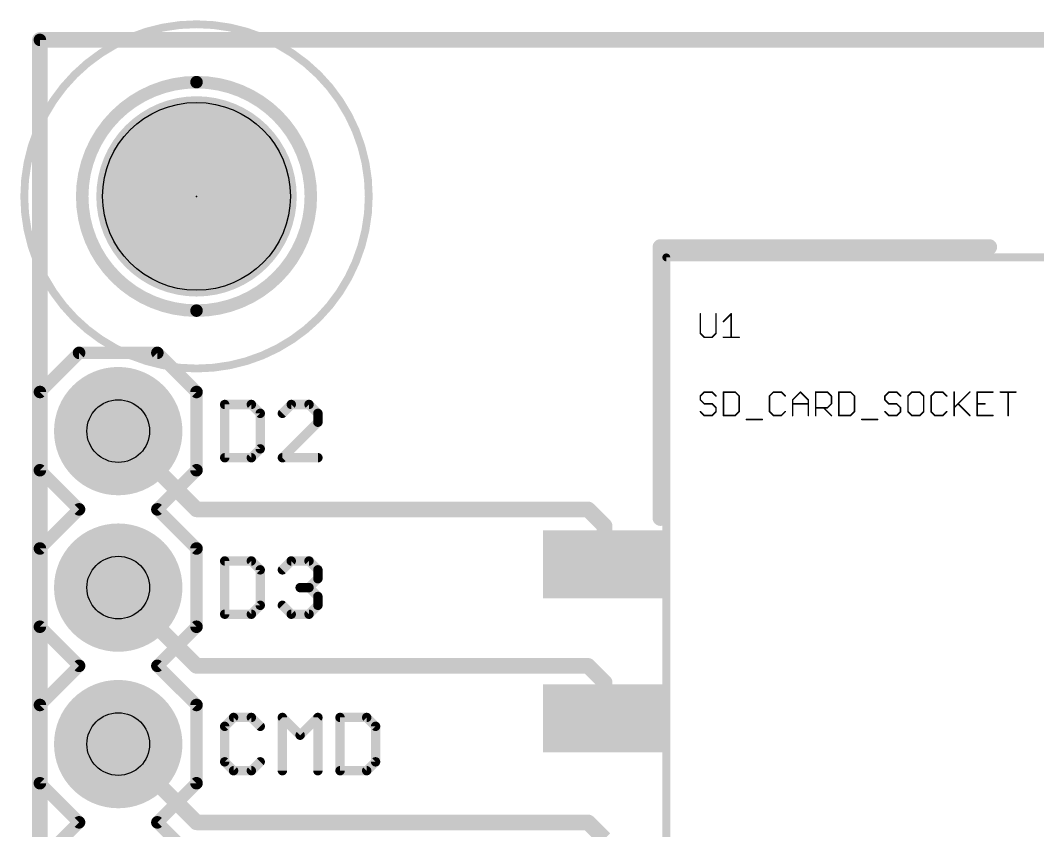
# Model space of a CAD drawing. Extents: x -22 to 85, y -18 to 35.
# Drawn here: x -0.32 to 16.18, y 21.45 to 34.61 of the extents above; entities that cross this region are included whole.
import ezdxf

# ---------------------------------------------------------------- set-up
doc = ezdxf.new("R2010")
doc.units = 0
for name, color, linetype in [('1', 12, 'CONTINUOUS'), ('16', 132, 'CONTINUOUS'), ('17', 110, 'CONTINUOUS'), ('20', 53, 'CONTINUOUS'), ('21', 53, 'CONTINUOUS'), ('23', 53, 'CONTINUOUS'), ('25', 253, 'CONTINUOUS'), ('27', 253, 'CONTINUOUS'), ('29', 253, 'CONTINUOUS'), ('30', 253, 'CONTINUOUS'), ('31', 253, 'CONTINUOUS'), ('39', 12, 'CONTINUOUS'), ('41', 12, 'CONTINUOUS'), ('42', 132, 'CONTINUOUS'), ('44', 253, 'CONTINUOUS'), ('51', 53, 'CONTINUOUS')]:
    doc.layers.add(name, color=color, linetype=linetype)

# ---------------------------------------------------------------- blocks, each defined once
blk = doc.blocks.new('RECT')
blk.add_solid([(-0.5, -0.5), (0.5, -0.5), (-0.5, 0.5), (0.5, 0.5)])
blk = doc.blocks.new('ROUNDP')
at = {"const_width": 0.5}
blk.add_lwpolyline([(0, -0.25, 1), (0, 0.25, 1), (0, -0.25)], format="xyb", dxfattribs=at)

msp = doc.modelspace()

# ---------------------------------------------------------------- linework, layer by layer
at = {"layer": '1', "const_width": 0.254}
for points in [[(0, 34.29), (0, -1.27)], [(39.37, 34.29), (0, 34.29)], [(2.54, 26.67), (1.27, 27.94)], [(8.89, 26.67), (2.54, 26.67)], [(9.16, 26.4), (8.89, 26.67)], [(9.16, 26.4), (9.16, 25.78)], [(2.54, 24.13), (1.27, 25.4)], [(8.89, 24.13), (2.54, 24.13)], [(9.16, 23.86), (8.89, 24.13)], [(9.16, 23.86), (9.16, 23.28)], [(1.27, 22.86), (2.54, 21.59)], [(8.89, 21.59), (2.54, 21.59)], [(9.16, 21.32), (8.89, 21.59)]]:
    msp.add_lwpolyline(points, dxfattribs=at)
at = {"layer": '1', "const_width": 0.127}
for points in [[(0.0635, 34.29, 1), (-0.0635, 34.29)], [(0, 34.3535, 1), (0, 34.2265)], [(1.3149, 27.9849, 1), (1.2251, 27.8951)], [(2.54, 26.7335, 1), (2.54, 26.6065)], [(2.4951, 26.6251, 1), (2.5849, 26.7149)], [(8.9349, 26.7149, 1), (8.8451, 26.6251)], [(8.89, 26.6065, 1), (8.89, 26.7335)], [(9.2235, 26.4, 1), (9.0965, 26.4)], [(9.1151, 26.3551, 1), (9.2049, 26.4449)], [(9.0965, 25.78, 1), (9.2235, 25.78)], [(1.3149, 25.4449, 1), (1.2251, 25.3551)], [(2.54, 24.1935, 1), (2.54, 24.0665)], [(8.9349, 24.1749, 1), (8.8451, 24.0851)], [(8.89, 24.0665, 1), (8.89, 24.1935)], [(2.4951, 24.0851, 1), (2.5849, 24.1749)], [(9.2235, 23.86, 1), (9.0965, 23.86)], [(9.1151, 23.8151, 1), (9.2049, 23.9049)], [(9.0965, 23.28, 1), (9.2235, 23.28)], [(1.3149, 22.9049, 1), (1.2251, 22.8151)], [(2.54, 21.6535, 1), (2.54, 21.5265)], [(2.4951, 21.5451, 1), (2.5849, 21.6349)], [(8.9349, 21.6349, 1), (8.8451, 21.5451)], [(8.89, 21.5265, 1), (8.89, 21.6535)]]:
    msp.add_lwpolyline(points, format="xyb", dxfattribs=at)
at = {"layer": '16', "const_width": 0.254}
for points in [[(0, 34.29), (0, -1.27)], [(39.37, 34.29), (0, 34.29)]]:
    msp.add_lwpolyline(points, dxfattribs=at)
at = {"layer": '16', "const_width": 0.127}
for points in [[(0.0635, 34.29, 1), (-0.0635, 34.29)], [(0, 34.3535, 1), (0, 34.2265)]]:
    msp.add_lwpolyline(points, format="xyb", dxfattribs=at)
at = {"layer": '20', "const_width": 0.2032}
for points in [[(39.37, 34.29), (0, 34.29)], [(0, 34.29), (0, -1.27)]]:
    msp.add_lwpolyline(points, dxfattribs=at)
at = {"layer": '20', "const_width": 0.1016}
for points in [[(0, 34.3408, 1), (0, 34.2392)], [(0.0508, 34.29, 1), (-0.0508, 34.29)]]:
    msp.add_lwpolyline(points, format="xyb", dxfattribs=at)
at = {"layer": '20'}
msp.add_circle((2.54, 31.75), 1.524, dxfattribs=at)
at = {"layer": '21'}
for points, const_width in [([(10.065, 26.529), (10.065, 30.928)], 0.254), ([(10.065, 30.928), (15.399, 30.928)], 0.254), ([(0, 28.575), (0.635, 29.21)], 0.2032), ([(0.635, 29.21), (1.905, 29.21)], 0.2032), ([(1.905, 29.21), (2.54, 28.575)], 0.2032), ([(0, 27.305), (0, 28.575)], 0.2032), ([(2.54, 28.575), (2.54, 27.305)], 0.2032), ([(2.9972, 28.3725), (2.9972, 27.5082)], 0.1524), ([(3.4294, 28.3725), (2.9972, 28.3725)], 0.1524), ([(3.5734, 28.2285), (3.4294, 28.3725)], 0.1524), ([(4.0768, 28.3725), (3.9327, 28.2285)], 0.1524), ([(4.3649, 28.3725), (4.0768, 28.3725)], 0.1524), ([(4.5089, 28.2285), (4.3649, 28.3725)], 0.1524), ([(3.5734, 27.6523), (3.5734, 28.2285)], 0.1524), ([(4.5089, 28.0844), (4.5089, 28.2285)], 0.1524), ([(3.9327, 27.5082), (4.5089, 28.0844)], 0.1524), ([(3.4294, 27.5082), (3.5734, 27.6523)], 0.1524), ([(2.9972, 27.5082), (3.4294, 27.5082)], 0.1524), ([(4.5089, 27.5082), (3.9327, 27.5082)], 0.1524), ([(0, 27.305), (0.635, 26.67)], 0.2032), ([(1.905, 26.67), (2.54, 27.305)], 0.2032), ([(0, 26.035), (0.635, 26.67)], 0.2032), ([(1.905, 26.67), (2.54, 26.035)], 0.2032), ([(0, 24.765), (0, 26.035)], 0.2032), ([(2.54, 26.035), (2.54, 24.765)], 0.2032), ([(2.9972, 25.8325), (2.9972, 24.9682)], 0.1524), ([(3.4294, 25.8325), (2.9972, 25.8325)], 0.1524), ([(3.5734, 25.6885), (3.4294, 25.8325)], 0.1524), ([(3.9327, 25.6885), (4.0768, 25.8325)], 0.1524), ([(4.0768, 25.8325), (4.3649, 25.8325)], 0.1524), ([(4.3649, 25.8325), (4.5089, 25.6885)], 0.1524), ([(3.5734, 25.1123), (3.5734, 25.6885)], 0.1524), ([(4.5089, 25.6885), (4.5089, 25.5444)], 0.1524), ([(4.5089, 25.5444), (4.3649, 25.4004)], 0.1524), ([(4.3649, 25.4004), (4.2208, 25.4004)], 0.1524), ([(4.3649, 25.4004), (4.5089, 25.2563)], 0.1524), ([(4.5089, 25.2563), (4.5089, 25.1123)], 0.1524), ([(3.4294, 24.9682), (3.5734, 25.1123)], 0.1524), ([(4.0768, 24.9682), (3.9327, 25.1123)], 0.1524), ([(4.5089, 25.1123), (4.3649, 24.9682)], 0.1524), ([(2.9972, 24.9682), (3.4294, 24.9682)], 0.1524), ([(4.3649, 24.9682), (4.0768, 24.9682)], 0.1524), ([(0, 24.765), (0.635, 24.13)], 0.2032), ([(1.905, 24.13), (2.54, 24.765)], 0.2032), ([(0, 23.495), (0.635, 24.13)], 0.2032), ([(1.905, 24.13), (2.54, 23.495)], 0.2032), ([(0, 22.225), (0, 23.495)], 0.2032), ([(2.54, 23.495), (2.54, 22.225)], 0.2032), ([(3.1413, 23.2925), (2.9972, 23.1485)], 0.1524), ([(3.4294, 23.2925), (3.1413, 23.2925)], 0.1524), ([(3.5734, 23.1485), (3.4294, 23.2925)], 0.1524), ([(3.9327, 22.4282), (3.9327, 23.2925)], 0.1524), ([(3.9327, 23.2925), (4.2208, 23.0044)], 0.1524), ([(4.2208, 23.0044), (4.5089, 23.2925)], 0.1524), ([(4.5089, 23.2925), (4.5089, 22.4282)], 0.1524), ([(4.8682, 23.2925), (4.8682, 22.4282)], 0.1524), ([(5.3004, 23.2925), (4.8682, 23.2925)], 0.1524), ([(5.4445, 23.1485), (5.3004, 23.2925)], 0.1524), ([(2.9972, 23.1485), (2.9972, 22.5723)], 0.1524), ([(5.4445, 22.5723), (5.4445, 23.1485)], 0.1524), ([(2.9972, 22.5723), (3.1413, 22.4282)], 0.1524), ([(3.4294, 22.4282), (3.5734, 22.5723)], 0.1524), ([(5.3004, 22.4282), (5.4445, 22.5723)], 0.1524), ([(3.1413, 22.4282), (3.4294, 22.4282)], 0.1524), ([(4.8682, 22.4282), (5.3004, 22.4282)], 0.1524), ([(0, 22.225), (0.635, 21.59)], 0.2032), ([(1.905, 21.59), (2.54, 22.225)], 0.2032), ([(0, 20.955), (0.635, 21.59)], 0.2032), ([(1.905, 21.59), (2.54, 20.955)], 0.2032)]:
    msp.add_lwpolyline(points, dxfattribs=dict(at, const_width=const_width))
for points, const_width in [([(10.1285, 30.928, 1), (10.0015, 30.928)], 0.127), ([(10.065, 30.9915, 1), (10.065, 30.8645)], 0.127), ([(15.399, 30.8645, 1), (15.399, 30.9915)], 0.127), ([(0.635, 29.2608, 1), (0.635, 29.1592)], 0.1016), ([(0.6709, 29.1741, 1), (0.5991, 29.2459)], 0.1016), ([(1.9409, 29.2459, 1), (1.8691, 29.1741)], 0.1016), ([(1.905, 29.1592, 1), (1.905, 29.2608)], 0.1016), ([(0.0508, 28.575, 1), (-0.0508, 28.575)], 0.1016), ([(-0.0359, 28.6109, 1), (0.0359, 28.5391)], 0.1016), ([(2.5908, 28.575, 1), (2.4892, 28.575)], 0.1016), ([(2.5041, 28.5391, 1), (2.5759, 28.6109)], 0.1016), ([(3.0353, 28.3725, 1), (2.9591, 28.3725)], 0.0762), ([(2.9972, 28.4106, 1), (2.9972, 28.3344)], 0.0762), ([(3.4563, 28.3995, 1), (3.4024, 28.3456)], 0.0762), ([(3.4294, 28.3344, 1), (3.4294, 28.4106)], 0.0762), ([(4.0768, 28.4106, 1), (4.0768, 28.3344)], 0.0762), ([(4.1037, 28.3456, 1), (4.0498, 28.3995)], 0.0762), ([(4.3918, 28.3995, 1), (4.3379, 28.3456)], 0.0762), ([(4.3649, 28.3344, 1), (4.3649, 28.4106)], 0.0762), ([(3.6115, 28.2285, 1), (3.5353, 28.2285)], 0.0762), ([(3.5465, 28.2015, 1), (3.6004, 28.2554)], 0.0762), ([(3.9058, 28.2554, 1), (3.9597, 28.2015)], 0.0762), ([(4.547, 28.2285, 1), (4.4708, 28.2285)], 0.0762), ([(4.482, 28.2015, 1), (4.5359, 28.2554)], 0.0762), ([(4.4708, 28.0844, 1), (4.547, 28.0844)], 0.0762), ([(4.5359, 28.0575, 1), (4.482, 28.1114)], 0.0762), ([(3.6004, 27.6253, 1), (3.5465, 27.6792)], 0.0762), ([(2.9972, 27.5463, 1), (2.9972, 27.4701)], 0.0762), ([(3.4024, 27.5351, 1), (3.4563, 27.4813)], 0.0762), ([(3.4294, 27.4701, 1), (3.4294, 27.5463)], 0.0762), ([(3.5353, 27.6523, 1), (3.6115, 27.6523)], 0.0762), ([(3.9327, 27.5463, 1), (3.9327, 27.4701)], 0.0762), ([(3.9058, 27.5351, 1), (3.9597, 27.4813)], 0.0762), ([(4.5089, 27.4701, 1), (4.5089, 27.5463)], 0.0762), ([(0.0359, 27.3409, 1), (-0.0359, 27.2691)], 0.1016), ([(2.5759, 27.2691, 1), (2.5041, 27.3409)], 0.1016), ([(2.9591, 27.5082, 1), (3.0353, 27.5082)], 0.0762), ([(-0.0508, 27.305, 1), (0.0508, 27.305)], 0.1016), ([(2.4892, 27.305, 1), (2.5908, 27.305)], 0.1016), ([(0.6709, 26.6341, 1), (0.5991, 26.7059)], 0.1016), ([(0.5991, 26.6341, 1), (0.6709, 26.7059)], 0.1016), ([(1.9409, 26.7059, 1), (1.8691, 26.6341)], 0.1016), ([(1.8691, 26.7059, 1), (1.9409, 26.6341)], 0.1016), ([(10.0015, 26.529, 1), (10.1285, 26.529)], 0.127), ([(0.0508, 26.035, 1), (-0.0508, 26.035)], 0.1016), ([(-0.0359, 26.0709, 1), (0.0359, 25.9991)], 0.1016), ([(2.5908, 26.035, 1), (2.4892, 26.035)], 0.1016), ([(2.5041, 25.9991, 1), (2.5759, 26.0709)], 0.1016), ([(3.0353, 25.8325, 1), (2.9591, 25.8325)], 0.0762), ([(2.9972, 25.8706, 1), (2.9972, 25.7944)], 0.0762), ([(3.4563, 25.8595, 1), (3.4024, 25.8056)], 0.0762), ([(3.4294, 25.7944, 1), (3.4294, 25.8706)], 0.0762), ([(4.0768, 25.8706, 1), (4.0768, 25.7944)], 0.0762), ([(4.1037, 25.8056, 1), (4.0498, 25.8595)], 0.0762), ([(4.3918, 25.8595, 1), (4.3379, 25.8056)], 0.0762), ([(4.3649, 25.7944, 1), (4.3649, 25.8706)], 0.0762), ([(3.6115, 25.6885, 1), (3.5353, 25.6885)], 0.0762), ([(3.5465, 25.6615, 1), (3.6004, 25.7154)], 0.0762), ([(3.9058, 25.7154, 1), (3.9597, 25.6615)], 0.0762), ([(4.547, 25.6885, 1), (4.4708, 25.6885)], 0.0762), ([(4.482, 25.6615, 1), (4.5359, 25.7154)], 0.0762), ([(4.4708, 25.5444, 1), (4.547, 25.5444)], 0.0762), ([(4.5359, 25.5175, 1), (4.482, 25.5714)], 0.0762), ([(4.2208, 25.4385, 1), (4.2208, 25.3623)], 0.0762), ([(4.3918, 25.4273, 1), (4.3379, 25.3734)], 0.0762), ([(4.3379, 25.4273, 1), (4.3918, 25.3734)], 0.0762), ([(4.3649, 25.3623, 1), (4.3649, 25.4385)], 0.0762), ([(4.547, 25.2563, 1), (4.4708, 25.2563)], 0.0762), ([(4.482, 25.2294, 1), (4.5359, 25.2833)], 0.0762), ([(3.5353, 25.1123, 1), (3.6115, 25.1123)], 0.0762), ([(3.6004, 25.0853, 1), (3.5465, 25.1392)], 0.0762), ([(3.9597, 25.1392, 1), (3.9058, 25.0853)], 0.0762), ([(4.4708, 25.1123, 1), (4.547, 25.1123)], 0.0762), ([(4.5359, 25.0853, 1), (4.482, 25.1392)], 0.0762), ([(2.9972, 25.0063, 1), (2.9972, 24.9301)], 0.0762), ([(2.9591, 24.9682, 1), (3.0353, 24.9682)], 0.0762), ([(3.4024, 24.9951, 1), (3.4563, 24.9413)], 0.0762), ([(3.4294, 24.9301, 1), (3.4294, 25.0063)], 0.0762), ([(4.0768, 25.0063, 1), (4.0768, 24.9301)], 0.0762), ([(4.0498, 24.9413, 1), (4.1037, 24.9951)], 0.0762), ([(4.3379, 24.9951, 1), (4.3918, 24.9413)], 0.0762), ([(4.3649, 24.9301, 1), (4.3649, 25.0063)], 0.0762), ([(0.0359, 24.8009, 1), (-0.0359, 24.7291)], 0.1016), ([(-0.0508, 24.765, 1), (0.0508, 24.765)], 0.1016), ([(2.4892, 24.765, 1), (2.5908, 24.765)], 0.1016), ([(2.5759, 24.7291, 1), (2.5041, 24.8009)], 0.1016), ([(0.6709, 24.0941, 1), (0.5991, 24.1659)], 0.1016), ([(0.5991, 24.0941, 1), (0.6709, 24.1659)], 0.1016), ([(1.9409, 24.1659, 1), (1.8691, 24.0941)], 0.1016), ([(1.8691, 24.1659, 1), (1.9409, 24.0941)], 0.1016), ([(0.0508, 23.495, 1), (-0.0508, 23.495)], 0.1016), ([(-0.0359, 23.5309, 1), (0.0359, 23.4591)], 0.1016), ([(2.5908, 23.495, 1), (2.4892, 23.495)], 0.1016), ([(2.5041, 23.4591, 1), (2.5759, 23.5309)], 0.1016), ([(3.1413, 23.3306, 1), (3.1413, 23.2544)], 0.0762), ([(3.1682, 23.2656, 1), (3.1143, 23.3195)], 0.0762), ([(3.4563, 23.3195, 1), (3.4024, 23.2656)], 0.0762), ([(3.4294, 23.2544, 1), (3.4294, 23.3306)], 0.0762), ([(3.9597, 23.3195, 1), (3.9058, 23.2656)], 0.0762), ([(3.9708, 23.2925, 1), (3.8946, 23.2925)], 0.0762), ([(4.547, 23.2925, 1), (4.4708, 23.2925)], 0.0762), ([(4.5359, 23.2656, 1), (4.482, 23.3195)], 0.0762), ([(4.9063, 23.2925, 1), (4.8301, 23.2925)], 0.0762), ([(4.8682, 23.3306, 1), (4.8682, 23.2544)], 0.0762), ([(5.3273, 23.3195, 1), (5.2735, 23.2656)], 0.0762), ([(5.3004, 23.2544, 1), (5.3004, 23.3306)], 0.0762), ([(3.0353, 23.1485, 1), (2.9591, 23.1485)], 0.0762), ([(2.9703, 23.1754, 1), (3.0241, 23.1215)], 0.0762), ([(3.5465, 23.1215, 1), (3.6004, 23.1754)], 0.0762), ([(5.4826, 23.1485, 1), (5.4064, 23.1485)], 0.0762), ([(5.4175, 23.1215, 1), (5.4714, 23.1754)], 0.0762), ([(4.1939, 23.0314, 1), (4.2478, 22.9775)], 0.0762), ([(4.1939, 22.9775, 1), (4.2478, 23.0314)], 0.0762), ([(3.0241, 22.5992, 1), (2.9703, 22.5453)], 0.0762), ([(2.9591, 22.5723, 1), (3.0353, 22.5723)], 0.0762), ([(3.6004, 22.5453, 1), (3.5465, 22.5992)], 0.0762), ([(5.4064, 22.5723, 1), (5.4826, 22.5723)], 0.0762), ([(5.4714, 22.5453, 1), (5.4175, 22.5992)], 0.0762), ([(3.1413, 22.4663, 1), (3.1413, 22.3901)], 0.0762), ([(3.1143, 22.4013, 1), (3.1682, 22.4551)], 0.0762), ([(3.4024, 22.4551, 1), (3.4563, 22.4013)], 0.0762), ([(3.4294, 22.3901, 1), (3.4294, 22.4663)], 0.0762), ([(3.8946, 22.4282, 1), (3.9708, 22.4282)], 0.0762), ([(4.4708, 22.4282, 1), (4.547, 22.4282)], 0.0762), ([(4.8682, 22.4663, 1), (4.8682, 22.3901)], 0.0762), ([(4.8301, 22.4282, 1), (4.9063, 22.4282)], 0.0762), ([(5.2735, 22.4551, 1), (5.3273, 22.4013)], 0.0762), ([(5.3004, 22.3901, 1), (5.3004, 22.4663)], 0.0762), ([(0.0359, 22.2609, 1), (-0.0359, 22.1891)], 0.1016), ([(2.5759, 22.1891, 1), (2.5041, 22.2609)], 0.1016), ([(-0.0508, 22.225, 1), (0.0508, 22.225)], 0.1016), ([(2.4892, 22.225, 1), (2.5908, 22.225)], 0.1016), ([(0.6709, 21.5541, 1), (0.5991, 21.6259)], 0.1016), ([(0.5991, 21.5541, 1), (0.6709, 21.6259)], 0.1016), ([(1.9409, 21.6259, 1), (1.8691, 21.5541)], 0.1016), ([(1.8691, 21.6259, 1), (1.9409, 21.5541)], 0.1016)]:
    msp.add_lwpolyline(points, format="xyb", dxfattribs=dict(at, const_width=const_width))
at = {"layer": '23'}
msp.add_point((2.54, 31.75), dxfattribs=at)
at = {"layer": '25', "const_width": 0.0254}
for points in [[(10.7127, 29.844), (10.7127, 29.5263)], [(10.9669, 29.5263), (10.9669, 29.844)], [(11.0869, 29.7169), (11.214, 29.844)], [(11.214, 29.844), (11.214, 29.4627)], [(10.7127, 29.5263), (10.7763, 29.4627)], [(10.9034, 29.4627), (10.9669, 29.5263)], [(10.7763, 29.4627), (10.9034, 29.4627)], [(11.0869, 29.4627), (11.3411, 29.4627)]]:
    msp.add_lwpolyline(points, dxfattribs=at)
at = {"layer": '25', "const_width": 0.0127}
for points in [[(10.719, 29.844, 1), (10.7064, 29.844)], [(10.9733, 29.844, 1), (10.9606, 29.844)], [(11.0824, 29.7214, 1), (11.0914, 29.7124)], [(11.2204, 29.844, 1), (11.2077, 29.844)], [(11.2185, 29.8395, 1), (11.2095, 29.8485)], [(10.7172, 29.5307, 1), (10.7082, 29.5218)], [(10.9714, 29.5218, 1), (10.9624, 29.5307)], [(10.7064, 29.5263, 1), (10.719, 29.5263)], [(10.7763, 29.4691, 1), (10.7763, 29.4564)], [(10.7718, 29.4582, 1), (10.7807, 29.4672)], [(10.8989, 29.4672, 1), (10.9079, 29.4582)], [(10.9034, 29.4564, 1), (10.9034, 29.4691)], [(10.9606, 29.5263, 1), (10.9733, 29.5263)], [(11.0869, 29.4691, 1), (11.0869, 29.4564)], [(11.2077, 29.4627, 1), (11.2204, 29.4627)], [(11.3411, 29.4564, 1), (11.3411, 29.4691)]]:
    msp.add_lwpolyline(points, format="xyb", dxfattribs=at)
at = {"layer": '27', "const_width": 0.0254}
for points in [[(10.7763, 28.574), (10.7127, 28.5105)], [(10.9034, 28.574), (10.7763, 28.574)], [(10.9669, 28.5105), (10.9034, 28.574)], [(11.0869, 28.574), (11.0869, 28.1927)], [(11.2776, 28.574), (11.0869, 28.574)], [(11.3411, 28.5105), (11.2776, 28.574)], [(11.8989, 28.574), (11.8353, 28.5105)], [(12.026, 28.574), (11.8989, 28.574)], [(12.0895, 28.5105), (12.026, 28.574)], [(12.2095, 28.4469), (12.3366, 28.574)], [(12.3366, 28.574), (12.4637, 28.4469)], [(12.5837, 28.1927), (12.5837, 28.574)], [(12.5837, 28.574), (12.7744, 28.574)], [(12.7744, 28.574), (12.8379, 28.5105)], [(12.9579, 28.574), (12.9579, 28.1927)], [(13.1486, 28.574), (12.9579, 28.574)], [(13.2122, 28.5105), (13.1486, 28.574)], [(13.7699, 28.574), (13.7064, 28.5105)], [(13.897, 28.574), (13.7699, 28.574)], [(13.9606, 28.5105), (13.897, 28.574)], [(14.1441, 28.574), (14.0806, 28.5105)], [(14.2712, 28.574), (14.1441, 28.574)], [(14.3348, 28.5105), (14.2712, 28.574)], [(14.5183, 28.574), (14.4548, 28.5105)], [(14.6454, 28.574), (14.5183, 28.574)], [(14.709, 28.5105), (14.6454, 28.574)], [(14.829, 28.574), (14.829, 28.1927)], [(14.829, 28.3198), (15.0832, 28.574)], [(15.4574, 28.574), (15.2032, 28.574)], [(15.2032, 28.574), (15.2032, 28.1927)], [(15.5774, 28.574), (15.8316, 28.574)], [(15.7045, 28.1927), (15.7045, 28.574)], [(10.7127, 28.5105), (10.7127, 28.4469)], [(10.7127, 28.4469), (10.7763, 28.3834)], [(10.7763, 28.3834), (10.9034, 28.3834)], [(10.9034, 28.3834), (10.9669, 28.3198)], [(11.3411, 28.2563), (11.3411, 28.5105)], [(11.8353, 28.5105), (11.8353, 28.2563)], [(12.2095, 28.1927), (12.2095, 28.4469)], [(12.2095, 28.3834), (12.4637, 28.3834)], [(12.4637, 28.4469), (12.4637, 28.1927)], [(12.8379, 28.3834), (12.7744, 28.3198)], [(12.8379, 28.5105), (12.8379, 28.3834)], [(13.2122, 28.2563), (13.2122, 28.5105)], [(13.7064, 28.5105), (13.7064, 28.4469)], [(13.7064, 28.4469), (13.7699, 28.3834)], [(13.7699, 28.3834), (13.897, 28.3834)], [(13.897, 28.3834), (13.9606, 28.3198)], [(14.0806, 28.5105), (14.0806, 28.2563)], [(14.3348, 28.2563), (14.3348, 28.5105)], [(14.4548, 28.5105), (14.4548, 28.2563)], [(14.8925, 28.3834), (15.0832, 28.1927)], [(15.2032, 28.3834), (15.3303, 28.3834)], [(10.7763, 28.1927), (10.7127, 28.2563)], [(10.9669, 28.2563), (10.9034, 28.1927)], [(10.9669, 28.3198), (10.9669, 28.2563)], [(11.2776, 28.1927), (11.3411, 28.2563)], [(11.8353, 28.2563), (11.8989, 28.1927)], [(12.026, 28.1927), (12.0895, 28.2563)], [(12.7744, 28.3198), (12.5837, 28.3198)], [(12.7108, 28.3198), (12.8379, 28.1927)], [(13.1486, 28.1927), (13.2122, 28.2563)], [(13.7699, 28.1927), (13.7064, 28.2563)], [(13.9606, 28.2563), (13.897, 28.1927)], [(13.9606, 28.3198), (13.9606, 28.2563)], [(14.0806, 28.2563), (14.1441, 28.1927)], [(14.2712, 28.1927), (14.3348, 28.2563)], [(14.4548, 28.2563), (14.5183, 28.1927)], [(14.6454, 28.1927), (14.709, 28.2563)], [(10.9034, 28.1927), (10.7763, 28.1927)], [(11.0869, 28.1927), (11.2776, 28.1927)], [(11.4611, 28.1291), (11.7153, 28.1291)], [(11.8989, 28.1927), (12.026, 28.1927)], [(12.9579, 28.1927), (13.1486, 28.1927)], [(13.3321, 28.1291), (13.5864, 28.1291)], [(13.897, 28.1927), (13.7699, 28.1927)], [(14.1441, 28.1927), (14.2712, 28.1927)], [(14.5183, 28.1927), (14.6454, 28.1927)], [(15.2032, 28.1927), (15.4574, 28.1927)]]:
    msp.add_lwpolyline(points, dxfattribs=at)
at = {"layer": '27', "const_width": 0.0127}
for points in [[(10.7763, 28.5804, 1), (10.7763, 28.5677)], [(10.7807, 28.5695, 1), (10.7718, 28.5785)], [(10.9079, 28.5785, 1), (10.8989, 28.5695)], [(10.9034, 28.5677, 1), (10.9034, 28.5804)], [(11.0869, 28.5804, 1), (11.0869, 28.5677)], [(11.0933, 28.574, 1), (11.0806, 28.574)], [(11.2821, 28.5785, 1), (11.2731, 28.5695)], [(11.2776, 28.5677, 1), (11.2776, 28.5804)], [(11.8989, 28.5804, 1), (11.8989, 28.5677)], [(11.9034, 28.5695, 1), (11.8944, 28.5785)], [(12.0305, 28.5785, 1), (12.0215, 28.5695)], [(12.026, 28.5677, 1), (12.026, 28.5804)], [(12.3411, 28.5785, 1), (12.3321, 28.5695)], [(12.3411, 28.5695, 1), (12.3321, 28.5785)], [(12.5837, 28.5804, 1), (12.5837, 28.5677)], [(12.5901, 28.574, 1), (12.5774, 28.574)], [(12.7789, 28.5785, 1), (12.7699, 28.5695)], [(12.7744, 28.5677, 1), (12.7744, 28.5804)], [(12.9579, 28.5804, 1), (12.9579, 28.5677)], [(12.9643, 28.574, 1), (12.9516, 28.574)], [(13.1531, 28.5785, 1), (13.1441, 28.5695)], [(13.1486, 28.5677, 1), (13.1486, 28.5804)], [(13.7699, 28.5804, 1), (13.7699, 28.5677)], [(13.7744, 28.5695, 1), (13.7654, 28.5785)], [(13.9015, 28.5785, 1), (13.8925, 28.5695)], [(13.897, 28.5677, 1), (13.897, 28.5804)], [(14.1441, 28.5804, 1), (14.1441, 28.5677)], [(14.1486, 28.5695, 1), (14.1396, 28.5785)], [(14.2757, 28.5785, 1), (14.2667, 28.5695)], [(14.2712, 28.5677, 1), (14.2712, 28.5804)], [(14.5183, 28.5804, 1), (14.5183, 28.5677)], [(14.5228, 28.5695, 1), (14.5138, 28.5785)], [(14.6499, 28.5785, 1), (14.6409, 28.5695)], [(14.6454, 28.5677, 1), (14.6454, 28.5804)], [(14.8353, 28.574, 1), (14.8226, 28.574)], [(15.0877, 28.5695, 1), (15.0787, 28.5785)], [(15.2032, 28.5804, 1), (15.2032, 28.5677)], [(15.2095, 28.574, 1), (15.1968, 28.574)], [(15.4574, 28.5677, 1), (15.4574, 28.5804)], [(15.5774, 28.5804, 1), (15.5774, 28.5677)], [(15.7108, 28.574, 1), (15.6981, 28.574)], [(15.8316, 28.5677, 1), (15.8316, 28.5804)], [(10.7082, 28.515, 1), (10.7172, 28.506)], [(10.7172, 28.4514, 1), (10.7082, 28.4424)], [(10.719, 28.5105, 1), (10.7064, 28.5105)], [(10.7064, 28.4469, 1), (10.719, 28.4469)], [(10.7763, 28.3897, 1), (10.7763, 28.377)], [(10.7718, 28.3789, 1), (10.7807, 28.3879)], [(10.9079, 28.3879, 1), (10.8989, 28.3789)], [(10.9034, 28.377, 1), (10.9034, 28.3897)], [(10.9624, 28.506, 1), (10.9714, 28.515)], [(11.3475, 28.5105, 1), (11.3348, 28.5105)], [(11.3366, 28.506, 1), (11.3456, 28.515)], [(11.8308, 28.515, 1), (11.8398, 28.506)], [(11.8417, 28.5105, 1), (11.829, 28.5105)], [(12.085, 28.506, 1), (12.094, 28.515)], [(12.205, 28.4514, 1), (12.214, 28.4424)], [(12.2095, 28.3897, 1), (12.2095, 28.377)], [(12.2159, 28.4469, 1), (12.2032, 28.4469)], [(12.4701, 28.4469, 1), (12.4574, 28.4469)], [(12.4593, 28.4424, 1), (12.4682, 28.4514)], [(12.4637, 28.377, 1), (12.4637, 28.3897)], [(12.8443, 28.5105, 1), (12.8316, 28.5105)], [(12.8316, 28.3834, 1), (12.8443, 28.3834)], [(12.8424, 28.3789, 1), (12.8335, 28.3879)], [(12.8335, 28.506, 1), (12.8424, 28.515)], [(13.2185, 28.5105, 1), (13.2058, 28.5105)], [(13.2077, 28.506, 1), (13.2166, 28.515)], [(13.7127, 28.5105, 1), (13.7, 28.5105)], [(13.7, 28.4469, 1), (13.7127, 28.4469)], [(13.7019, 28.515, 1), (13.7108, 28.506)], [(13.7108, 28.4514, 1), (13.7019, 28.4424)], [(13.7699, 28.3897, 1), (13.7699, 28.377)], [(13.7654, 28.3789, 1), (13.7744, 28.3879)], [(13.9015, 28.3879, 1), (13.8925, 28.3789)], [(13.897, 28.377, 1), (13.897, 28.3897)], [(13.9561, 28.506, 1), (13.9651, 28.515)], [(14.0869, 28.5105, 1), (14.0742, 28.5105)], [(14.0761, 28.515, 1), (14.085, 28.506)], [(14.3411, 28.5105, 1), (14.3284, 28.5105)], [(14.3303, 28.506, 1), (14.3393, 28.515)], [(14.4611, 28.5105, 1), (14.4484, 28.5105)], [(14.4503, 28.515, 1), (14.4593, 28.506)], [(14.7045, 28.506, 1), (14.7135, 28.515)], [(14.897, 28.3879, 1), (14.888, 28.3789)], [(15.2032, 28.3897, 1), (15.2032, 28.377)], [(15.3303, 28.377, 1), (15.3303, 28.3897)], [(10.7172, 28.2607, 1), (10.7082, 28.2518)], [(10.9733, 28.3198, 1), (10.9606, 28.3198)], [(10.9606, 28.2563, 1), (10.9733, 28.2563)], [(10.9714, 28.2518, 1), (10.9624, 28.2607)], [(10.9624, 28.3153, 1), (10.9714, 28.3243)], [(11.3348, 28.2563, 1), (11.3475, 28.2563)], [(11.3456, 28.2518, 1), (11.3366, 28.2607)], [(11.8398, 28.2607, 1), (11.8308, 28.2518)], [(11.829, 28.2563, 1), (11.8417, 28.2563)], [(12.094, 28.2518, 1), (12.085, 28.2607)], [(12.5837, 28.3262, 1), (12.5837, 28.3135)], [(12.7153, 28.3243, 1), (12.7063, 28.3153)], [(12.7699, 28.3243, 1), (12.7789, 28.3153)], [(12.7744, 28.3135, 1), (12.7744, 28.3262)], [(13.2058, 28.2563, 1), (13.2185, 28.2563)], [(13.2166, 28.2518, 1), (13.2077, 28.2607)], [(13.7108, 28.2607, 1), (13.7019, 28.2518)], [(13.9669, 28.3198, 1), (13.9542, 28.3198)], [(13.9542, 28.2563, 1), (13.9669, 28.2563)], [(13.9561, 28.3153, 1), (13.9651, 28.3243)], [(13.9651, 28.2518, 1), (13.9561, 28.2607)], [(14.0742, 28.2563, 1), (14.0869, 28.2563)], [(14.085, 28.2607, 1), (14.0761, 28.2518)], [(14.3284, 28.2563, 1), (14.3411, 28.2563)], [(14.3393, 28.2518, 1), (14.3303, 28.2607)], [(14.4593, 28.2607, 1), (14.4503, 28.2518)], [(14.4484, 28.2563, 1), (14.4611, 28.2563)], [(14.7135, 28.2518, 1), (14.7045, 28.2607)], [(14.8245, 28.3243, 1), (14.8335, 28.3153)], [(10.7763, 28.1991, 1), (10.7763, 28.1864)], [(10.7718, 28.1882, 1), (10.7807, 28.1972)], [(10.8989, 28.1972, 1), (10.9079, 28.1882)], [(10.9034, 28.1864, 1), (10.9034, 28.1991)], [(11.0869, 28.1991, 1), (11.0869, 28.1864)], [(11.0806, 28.1927, 1), (11.0933, 28.1927)], [(11.2731, 28.1972, 1), (11.2821, 28.1882)], [(11.2776, 28.1864, 1), (11.2776, 28.1991)], [(11.4611, 28.1355, 1), (11.4611, 28.1228)], [(11.7153, 28.1228, 1), (11.7153, 28.1355)], [(11.8989, 28.1991, 1), (11.8989, 28.1864)], [(11.8944, 28.1882, 1), (11.9034, 28.1972)], [(12.0215, 28.1972, 1), (12.0305, 28.1882)], [(12.026, 28.1864, 1), (12.026, 28.1991)], [(12.2032, 28.1927, 1), (12.2159, 28.1927)], [(12.4574, 28.1927, 1), (12.4701, 28.1927)], [(12.5774, 28.1927, 1), (12.5901, 28.1927)], [(12.8335, 28.1882, 1), (12.8424, 28.1972)], [(12.9579, 28.1991, 1), (12.9579, 28.1864)], [(12.9516, 28.1927, 1), (12.9643, 28.1927)], [(13.1441, 28.1972, 1), (13.1531, 28.1882)], [(13.1486, 28.1864, 1), (13.1486, 28.1991)], [(13.3321, 28.1355, 1), (13.3321, 28.1228)], [(13.5864, 28.1228, 1), (13.5864, 28.1355)], [(13.7699, 28.1991, 1), (13.7699, 28.1864)], [(13.7654, 28.1882, 1), (13.7744, 28.1972)], [(13.8925, 28.1972, 1), (13.9015, 28.1882)], [(13.897, 28.1864, 1), (13.897, 28.1991)], [(14.1441, 28.1991, 1), (14.1441, 28.1864)], [(14.1396, 28.1882, 1), (14.1486, 28.1972)], [(14.2667, 28.1972, 1), (14.2757, 28.1882)], [(14.2712, 28.1864, 1), (14.2712, 28.1991)], [(14.5183, 28.1991, 1), (14.5183, 28.1864)], [(14.5138, 28.1882, 1), (14.5228, 28.1972)], [(14.6409, 28.1972, 1), (14.6499, 28.1882)], [(14.6454, 28.1864, 1), (14.6454, 28.1991)], [(14.8226, 28.1927, 1), (14.8353, 28.1927)], [(15.0787, 28.1882, 1), (15.0877, 28.1972)], [(15.2032, 28.1991, 1), (15.2032, 28.1864)], [(15.1968, 28.1927, 1), (15.2095, 28.1927)], [(15.4574, 28.1864, 1), (15.4574, 28.1991)], [(15.6981, 28.1927, 1), (15.7108, 28.1927)]]:
    msp.add_lwpolyline(points, format="xyb", dxfattribs=at)
at = {"layer": '29', "const_width": 1.6256}
msp.add_lwpolyline([(2.54, 30.9372, 1), (2.54, 32.5628, 1), (2.54, 30.9372)], format="xyb", dxfattribs=at)
at = {"layer": '30', "const_width": 1.6256}
msp.add_lwpolyline([(2.54, 30.9372, 1), (2.54, 32.5628, 1), (2.54, 30.9372)], format="xyb", dxfattribs=at)
at = {"layer": '39', "const_width": 0.127}
msp.add_lwpolyline([(2.54, 28.956, 1), (2.54, 34.544, 1), (2.54, 28.956)], format="xyb", dxfattribs=at)
at = {"layer": '41'}
for points, const_width in [([(2.54, 33.6042, 1), (2.54, 29.8958)], 0.2032), ([(2.54, 29.8958, 1), (2.54, 33.6042)], 0.2032), ([(2.54, 33.655, 1), (2.54, 33.5534)], 0.1016), ([(2.54, 33.5534, 1), (2.54, 33.655)], 0.1016), ([(2.54, 29.9466, 1), (2.54, 29.845)], 0.1016), ([(2.54, 29.845, 1), (2.54, 29.9466)], 0.1016)]:
    msp.add_lwpolyline(points, format="xyb", dxfattribs=dict(at, const_width=const_width))
at = {"layer": '42'}
for points, const_width in [([(2.54, 33.6042, 1), (2.54, 29.8958)], 0.2032), ([(2.54, 29.8958, 1), (2.54, 33.6042)], 0.2032), ([(2.54, 33.655, 1), (2.54, 33.5534)], 0.1016), ([(2.54, 33.5534, 1), (2.54, 33.655)], 0.1016), ([(2.54, 29.9466, 1), (2.54, 29.845)], 0.1016), ([(2.54, 29.845, 1), (2.54, 29.9466)], 0.1016)]:
    msp.add_lwpolyline(points, format="xyb", dxfattribs=dict(at, const_width=const_width))
at = {"layer": '44'}
for centre in [(1.27, 27.94), (1.27, 25.4), (1.27, 22.86)]:
    msp.add_circle(centre, 0.508, dxfattribs=at)
at = {"layer": '51', "const_width": 0.0635}
for points in [[(10.1918, 30.76, 1), (10.1282, 30.76)], [(10.16, 30.7918, 1), (10.16, 30.7283)]]:
    msp.add_lwpolyline(points, format="xyb", dxfattribs=at)
at = {"layer": '51', "const_width": 0.127}
for points in [[(10.16, 30.76), (38.96, 30.76)], [(10.16, 2.26), (10.16, 30.76)]]:
    msp.add_lwpolyline(points, dxfattribs=at)

# ---------------------------------------------------------------- block references
at = {"layer": '1', "xscale": 1.8, "yscale": 0.9}
for p in [(9.16, 25.78), (9.16, 23.28)]:
    msp.add_blockref('RECT', p, dxfattribs=at)
at = {"layer": '17', "rotation": 180}
for p, xscale, yscale in [((1.27, 27.94), 1.8796, 1.8796), ((1.27, 27.94), 1.8796, 1.8796), ((1.27, 27.94), 1.524, 1.524), ((1.27, 27.94), 1.524, 1.524), ((1.27, 27.94), 1.524, 1.524), ((1.27, 27.94), 1.524, 1.524), ((1.27, 27.94), 1.524, 1.524), ((1.27, 27.94), 1.524, 1.524), ((1.27, 27.94), 1.524, 1.524), ((1.27, 27.94), 1.524, 1.524), ((1.27, 27.94), 1.524, 1.524), ((1.27, 27.94), 1.524, 1.524), ((1.27, 27.94), 1.524, 1.524), ((1.27, 27.94), 1.524, 1.524), ((1.27, 27.94), 1.524, 1.524), ((1.27, 27.94), 1.524, 1.524), ((1.27, 25.4), 1.8796, 1.8796), ((1.27, 25.4), 1.8796, 1.8796), ((1.27, 25.4), 1.524, 1.524), ((1.27, 25.4), 1.524, 1.524), ((1.27, 25.4), 1.524, 1.524), ((1.27, 25.4), 1.524, 1.524), ((1.27, 25.4), 1.524, 1.524), ((1.27, 25.4), 1.524, 1.524), ((1.27, 25.4), 1.524, 1.524), ((1.27, 25.4), 1.524, 1.524), ((1.27, 25.4), 1.524, 1.524), ((1.27, 25.4), 1.524, 1.524), ((1.27, 25.4), 1.524, 1.524), ((1.27, 25.4), 1.524, 1.524), ((1.27, 25.4), 1.524, 1.524), ((1.27, 25.4), 1.524, 1.524), ((1.27, 22.86), 1.8796, 1.8796), ((1.27, 22.86), 1.8796, 1.8796), ((1.27, 22.86), 1.524, 1.524), ((1.27, 22.86), 1.524, 1.524), ((1.27, 22.86), 1.524, 1.524), ((1.27, 22.86), 1.524, 1.524), ((1.27, 22.86), 1.524, 1.524), ((1.27, 22.86), 1.524, 1.524), ((1.27, 22.86), 1.524, 1.524), ((1.27, 22.86), 1.524, 1.524), ((1.27, 22.86), 1.524, 1.524), ((1.27, 22.86), 1.524, 1.524), ((1.27, 22.86), 1.524, 1.524), ((1.27, 22.86), 1.524, 1.524), ((1.27, 22.86), 1.524, 1.524), ((1.27, 22.86), 1.524, 1.524)]:
    msp.add_blockref('ROUNDP', p, dxfattribs=dict(at, xscale=xscale, yscale=yscale))
at = {"layer": '29', "xscale": 2.0828, "yscale": 2.0828, "rotation": 180}
for p in [(1.27, 27.94), (1.27, 25.4), (1.27, 22.86)]:
    msp.add_blockref('ROUNDP', p, dxfattribs=at)
at = {"layer": '29', "xscale": 2.0032, "yscale": 1.1032}
for p in [(9.16, 25.78), (9.16, 23.28)]:
    msp.add_blockref('RECT', p, dxfattribs=at)
at = {"layer": '30', "xscale": 2.0828, "yscale": 2.0828, "rotation": 180}
for p in [(1.27, 27.94), (1.27, 25.4), (1.27, 22.86)]:
    msp.add_blockref('ROUNDP', p, dxfattribs=at)
at = {"layer": '31', "xscale": 1.8, "yscale": 0.9}
for p in [(9.16, 25.78), (9.16, 23.28)]:
    msp.add_blockref('RECT', p, dxfattribs=at)
at = {"layer": '51', "xscale": 0.508, "yscale": 0.508, "rotation": 90}
for p in [(1.27, 27.94), (1.27, 25.4), (1.27, 22.86)]:
    msp.add_blockref('RECT', p, dxfattribs=at)

doc.saveas('drawing.dxf')
